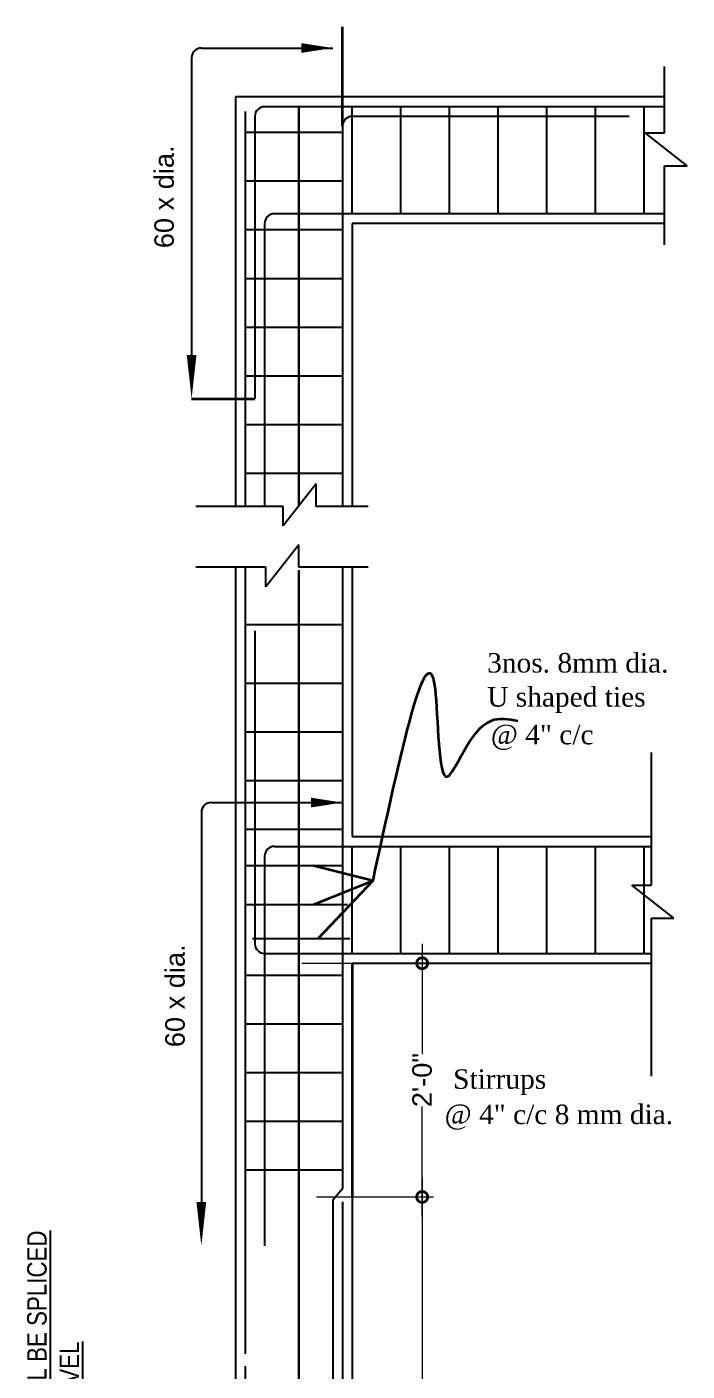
# Model space of a CAD drawing. Header units: inches. Extents: x 334224 to 340955, y 74691 to 79424.
# Drawn here: x 339892 to 340163, y 77763 to 78315 of the extents above; entities that cross this region are included whole.
import ezdxf

# ---------------------------------------------------------------- set-up
doc = ezdxf.new("R2010")
doc.units = ezdxf.units.IN
doc.header["$MEASUREMENT"] = 0
doc.layers.get('Defpoints').update_dxf_attribs({"lineweight": 0})
for name, color, linetype in [('dim', 1, 'Continuous'), ('OUTLINE', 1, 'Continuous'), ('rein', 240, 'Continuous')]:
    doc.layers.add(name, color=color, linetype=linetype)
for name, color, linetype, lineweight in [('LINE', 132, 'Continuous', 18), ('REN', 240, 'Continuous', 30), ('Wall', 20, 'Continuous', 35)]:
    doc.layers.add(name, color=color, linetype=linetype, lineweight=lineweight)
doc.styles.add('RATNA RAI', font='techb___.ttf')
doc.styles.add('S8', font='times.ttf', dxfattribs={"height": 8})
doc.styles.add('sb', font='arial.ttf', dxfattribs={"height": 8})
doc.styles.add('style1', font='GOTHIC.TTF', dxfattribs={"height": 7})
doc.dimstyles.new('ramhari', dxfattribs={"dimtxt": 9, "dimasz": 9, "dimexe": 3, "dimexo": 3, "dimgap": 3, "dimtad": 0, "dimdec": 0, "dimzin": 3, "dimdsep": 46, "dimlunit": 3, "dimtxsty": 'RATNA RAI', "dimblk": 'DOTSMALL', "dimcen": 0.09, "dimdle": 3, "dimclrd": 4, "dimclre": 4, "dimadec": 0, "dimazin": 0, "dimtfac": 1, "dimtdec": 0, "dimtofl": 0, "dimtmove": 2, "dimatfit": 3, "dimfxl": 0, "dimtolj": 2, "dimtzin": 0, "dimarcsym": 0})

# ---------------------------------------------------------------- blocks, each defined once
blk = doc.blocks.new('_DOTSMALL')
at = {"color": 0, "linetype": 'ByBlock', "const_width": 0.5}
blk.add_lwpolyline([(-0.0625, 0, 1), (0.0625, 0, 1)], format="xyb", close=True, dxfattribs=at)
blk = doc.blocks.new('*D209')
at = {"layer": 'Defpoints', "color": 0, "transparency": 16777216}
for p in [(-59613.27, -45564.57), (-59564.02, -45564.57), (-59619.27, -45804.57)]:
    blk.add_point(p, dxfattribs=at)
at = {"layer": 'Wall', "color": 4, "lineweight": 5, "transparency": 16777216}
for p, q in [((-59564.02, -45556.57), (-59564.02, -45673.71)), ((-59564.02, -45812.57), (-59564.02, -45695.43))]:
    blk.add_line(p, q, dxfattribs=at)
at = {"layer": 'Wall', "color": 4, "lineweight": 9, "transparency": 16777216}
for p, q in [((-59607.51, -45564.57), (-59559.42, -45564.57)), ((-59613.51, -45804.57), (-59559.42, -45804.57))]:
    blk.add_line(p, q, dxfattribs=at)
at = {"layer": 'Wall', "color": 4, "lineweight": 5, "transparency": 16777216, "xscale": 9, "yscale": 9, "zscale": 9}
for p, rotation in [((-59564.02, -45564.57), 90), ((-59564.02, -45804.57), 270)]:
    blk.add_blockref('_DOTSMALL', p, dxfattribs=dict(at, rotation=rotation))
at = {"layer": 'Wall', "color": 0, "transparency": 16777216, "insert": (-59564.02, -45684.57), "char_height": 8, "attachment_point": 5, "rotation": 90, "style": 'sb'}
blk.add_mtext('\\A1;4\'-3"', dxfattribs=at)
blk = doc.blocks.new('*D212')
at = {"layer": 'Defpoints', "color": 0, "transparency": 16777216}
for p in [(-59619.27, -45468.57), (-59564.02, -45468.57), (-59613.27, -45564.57)]:
    blk.add_point(p, dxfattribs=at)
at = {"layer": 'Wall', "color": 4, "lineweight": 5, "transparency": 16777216}
for p, q in [((-59564.02, -45460.57), (-59564.02, -45505.74)), ((-59564.02, -45572.57), (-59564.02, -45527.4))]:
    blk.add_line(p, q, dxfattribs=at)
at = {"layer": 'Wall', "color": 4, "lineweight": 9, "transparency": 16777216}
for p, q in [((-59613.51, -45468.57), (-59559.42, -45468.57)), ((-59607.51, -45564.57), (-59559.42, -45564.57))]:
    blk.add_line(p, q, dxfattribs=at)
at = {"layer": 'Wall', "color": 4, "lineweight": 5, "transparency": 16777216, "xscale": 9, "yscale": 9, "zscale": 9}
for p, rotation in [((-59564.02, -45468.57), 90), ((-59564.02, -45564.57), 270)]:
    blk.add_blockref('_DOTSMALL', p, dxfattribs=dict(at, rotation=rotation))
at = {"layer": 'Wall', "color": 0, "transparency": 16777216, "insert": (-59564.02, -45516.57), "char_height": 8, "attachment_point": 5, "rotation": 90, "style": 'sb'}
blk.add_mtext('\\A1;2\'-0"', dxfattribs=at)
blk = doc.blocks.new('A$C42931E1A')
at = {"layer": 'dim', "insert": (326.29, 452.67), "char_height": 8, "attachment_point": 5, "rotation": 90, "style": 'style1'}
blk.add_mtext('{\\fArial Narrow|b0|i0|c0|p34;\\LONLY 50% OF BARS SHALL BE SPLICED \\PAT A FLOOR LEVEL}', dxfattribs=at)
blk = doc.blocks.new('A$C07966987')
at = {"color": 3}
for p, q in [((80.22, 962.25), (80.22, 1003.03)), ((18.22, 850.25), (44.22, 850.25)), ((68.27, 658.48), (92.81, 652.41)), ((68.27, 642.48), (92.81, 652.41)), ((92.81, 652.41), (70.27, 628.48))]:
    blk.add_line(p, q, dxfattribs=at)
at = {"color": 6, "lineweight": 30}
for p, q in [((62.22, 970.25), (62.22, 806.19)), ((62.22, 779.92), (62.22, 52.29))]:
    blk.add_line(p, q, dxfattribs=at)
blk.add_line((84.22, 618.38), (84.22, 522.38))
at = {"color": 3}
for points in [[(63.27, 994.35, 4, 0, 0), (76.22, 994.35, 0, 0, 0)], [(18.22, 868.25, 4, 0, 0), (18.22, 850.25, 0, 0, 0)], [(67.27, 684.38, 4, 0, 0), (80.22, 684.38, 0, 0, 0)], [(22.22, 520.29, 4, 0, 0), (22.22, 502.29, 0, 0, 0)]]:
    blk.add_lwpolyline(points, format="xyseb", dxfattribs=at)
blk.add_spline([(92.81, 652.41), (118.27, 731.03), (123.27, 695.03), (141.27, 718.03), (152.27, 718.03)], degree=3, dxfattribs=at)
at = {"layer": 'LINE', "color": 7, "lineweight": -3, "ltscale": 0.5}
for p, q in [((212.62, 974.25), (36.22, 974.25)), ((36.22, 974.25), (36.22, 806.13)), ((212.62, 922.25), (84.22, 922.25)), ((84.22, 922.25), (84.22, 806.13)), ((36.22, 781.03), (36.22, 50.19)), ((84.22, 781.03), (84.22, 670.38)), ((84.22, 670.38), (207.21, 670.38)), ((84.22, 618.38), (84.22, 186.38)), ((84.22, 618.38), (207.21, 618.38))]:
    blk.add_line(p, q, dxfattribs=at)
at = {"layer": 'OUTLINE', "color": 3}
for p, q in [((212.62, 959.5), (212.62, 986.73)), ((221.86, 945.96), (204.61, 959.5)), ((204.61, 959.5), (212.62, 959.5)), ((212.62, 945.96), (221.86, 945.96)), ((212.62, 913.49), (212.62, 945.96)), ((69.35, 815.27), (55.81, 798.02)), ((69.35, 806.03), (69.35, 815.27)), ((55.81, 806.03), (19.99, 806.03)), ((55.81, 798.02), (55.81, 806.03)), ((90.73, 806.03), (69.35, 806.03)), ((62.33, 790.27), (48.79, 773.02)), ((62.33, 781.03), (62.33, 790.27)), ((48.79, 781.03), (19.99, 781.03)), ((48.79, 773.02), (48.79, 781.03)), ((90.73, 781.03), (62.33, 781.03)), ((207.21, 650.5), (207.21, 704.96)), ((216.45, 636.96), (199.2, 650.5)), ((199.2, 650.5), (207.21, 650.5)), ((207.21, 636.96), (216.45, 636.96)), ((207.21, 572.03), (207.21, 636.96))]:
    blk.add_line(p, q, dxfattribs=at)
at = {"layer": 'rein', "color": 3, "lineweight": -3, "ltscale": 0.5}
for p, q in [((22.22, 994.35), (76.22, 994.35)), ((18.22, 990.35), (18.22, 868.25)), ((40.22, 959.73), (80.22, 959.73)), ((40.22, 939.73), (80.22, 939.73)), ((40.22, 919.73), (80.22, 919.73)), ((40.22, 899.73), (80.22, 899.73)), ((40.22, 879.73), (80.22, 879.73)), ((40.22, 859.73), (80.22, 859.73)), ((40.22, 839.73), (80.22, 839.73)), ((40.22, 819.73), (80.22, 819.73)), ((22.22, 680.38), (22.22, 520.29)), ((26.22, 684.38), (80.22, 684.38))]:
    blk.add_line(p, q, dxfattribs=at)
at = {"layer": 'rein', "color": 7, "lineweight": -3, "ltscale": 0.5}
for p, q in [((40.22, 781.03), (40.22, 457.98)), ((80.22, 781.03), (80.22, 525.69)), ((44.22, 754.97), (44.22, 626.38)), ((52.22, 666.38), (207.21, 666.38)), ((48.22, 662.38), (48.22, 502.29)), ((48.22, 622.38), (207.21, 622.38)), ((80.22, 525.69), (76.22, 521.09)), ((76.22, 521.09), (76.22, 441.48)), ((80.22, 520.37), (80.22, 50.19)), ((40.22, 452.84), (40.22, 50.19))]:
    blk.add_line(p, q, dxfattribs=at)
at = {"layer": 'rein', "color": 3, "lineweight": -3, "ltscale": 0.5}
for centre in [(22.22, 990.35), (26.22, 680.38)]:
    blk.add_arc(centre, 4, 90, 180, dxfattribs=at)
at = {"layer": 'rein', "color": 7, "lineweight": -3, "ltscale": 0.5}
for centre, start, end in [((52.22, 662.38), 90, 180), ((48.22, 626.38), 180, 270)]:
    blk.add_arc(centre, 4, start, end, dxfattribs=at)
at = {"layer": 'REN', "color": 7, "lineweight": -3, "ltscale": 0.5}
for p, q in [((40.22, 968.25), (40.22, 806.13)), ((212.62, 970.25), (48.22, 970.25)), ((44.22, 966.25), (44.22, 850.25)), ((80.22, 962.25), (80.22, 806.13)), ((198.03, 966.25), (84.22, 966.25)), ((48.22, 922.25), (48.22, 806.13)), ((212.62, 926.25), (52.22, 926.25))]:
    blk.add_line(p, q, dxfattribs=at)
for centre in [(48.22, 966.25), (84.22, 962.25), (52.22, 922.25)]:
    blk.add_arc(centre, 4, 90, 180, dxfattribs=at)
at = {"layer": 'Wall', "color": 3, "lineweight": -3, "ltscale": 0.5}
for p, q in [((84.22, 926.25), (84.22, 970.25)), ((104.22, 926.25), (104.22, 970.25)), ((124.22, 926.25), (124.22, 970.25)), ((144.22, 926.25), (144.22, 970.25)), ((164.22, 926.25), (164.22, 970.25)), ((184.22, 926.25), (184.22, 970.25)), ((204.22, 926.25), (204.22, 970.25)), ((40.22, 757.48), (80.22, 757.48)), ((40.22, 733.48), (80.22, 733.48)), ((40.22, 713.48), (80.22, 713.48)), ((40.22, 693.48), (80.22, 693.48)), ((40.22, 673.48), (80.22, 673.48)), ((104.22, 622.38), (104.22, 666.38)), ((124.22, 622.38), (124.22, 666.38)), ((144.22, 622.38), (144.22, 666.38)), ((164.22, 622.38), (164.22, 666.38)), ((184.22, 622.38), (184.22, 666.38)), ((204.22, 622.38), (204.22, 666.38)), ((40.22, 658.48), (80.22, 658.48)), ((42.22, 642.48), (82.22, 642.48)), ((43.22, 628.48), (83.22, 628.48)), ((40.22, 613.48), (80.22, 613.48)), ((40.22, 593.48), (80.22, 593.48)), ((40.22, 573.48), (80.22, 573.48)), ((40.22, 553.48), (80.22, 553.48)), ((40.22, 533.48), (80.22, 533.48))]:
    blk.add_line(p, q, dxfattribs=at)
at = {"layer": 'Wall', "color": 7, "lineweight": -3, "ltscale": 0.5}
for p, q in [((84.22, 622.38), (84.22, 666.38)), ((40.22, 642.48), (80.22, 642.48))]:
    blk.add_line(p, q, dxfattribs=at)
at = {"color": 7, "linetype": 'ByBlock', "char_height": 8, "attachment_point": 5, "rotation": 90, "style": 'sb'}
for insert in [(6.97, 933.22), (11.45, 605.01)]:
    blk.add_mtext('\\A2;60 x dia.', dxfattribs=dict(at, insert=insert))
at = {"layer": 'dim', "color": 7, "ltscale": 0.5, "style": 'S8'}
for s, p in [('3nos. 8mm dia. ', (139.69, 737.8)), ('U shaped ties', (139.69, 723.8)), ('@ 4" c/c', (141.19, 708.3)), ('Stirrups ', (125.69, 566.8)), ('@ 4" c/c 8 mm dia.', (122.19, 552.3))]:
    blk.add_text(s, height=8, dxfattribs=at).set_placement(p)
at = {"layer": 'Wall'}
for base, p1, p2, text, picture, middle in [((112.97, 618.38), (63.72, 522.38), (57.72, 618.38), '2\'-0"', '*D212', (112.97, 570.38)), ((112.97, 522.38), (57.72, 282.38), (63.72, 522.38), '4\'-3"', '*D209', (112.97, 402.38))]:
    dim = blk.add_linear_dim(base=base, p1=p1, p2=p2, angle=90, text=text, dimstyle='ramhari', override={"dimtxt": 8, "dimexe": 4.6, "dimexo": 5.756, "dimgap": 0, "dimlunit": 4, "dimtxsty": 'sb', "dimcen": 9, "dimdle": 8, "dimadec": 1, "dimtm": 1e-09, "dimtfac": 8, "dimatfit": 2, "dimfrac": 1, "dimtolj": 1, "dimlwd": 5, "dimlwe": 9}, dxfattribs=at)
    dim.commit()
    dim.dimension.update_dxf_attribs({"geometry": picture, "text_midpoint": middle, "insert": (59676.99, 46086.95)})
blk = doc.blocks.new('Complete project')
at = {"color": 1}
for name, p in [('A$C07966987', (339941.41804, 77312.07692)), ('A$C42931E1A', (339576.49633, 77279.63613))]:
    blk.add_blockref(name, p, dxfattribs=at)

msp = doc.modelspace()

# ---------------------------------------------------------------- block references
at = {"layer": 'Wall', "linetype": 'ByBlock'}
msp.add_blockref('Complete project', (0, 0), dxfattribs=at)

doc.saveas('drawing.dxf')
